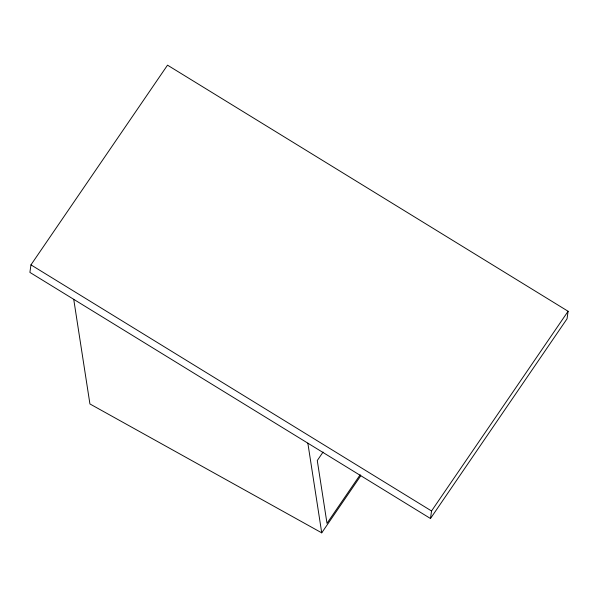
<?xml version="1.0" encoding="UTF-8"?>
<svg xmlns="http://www.w3.org/2000/svg" width="598" height="598" viewBox="0 0 598 598"><rect width="100%" height="100%" fill="white"/><g stroke="black" fill="none" stroke-linecap="round" stroke-linejoin="round"><path stroke-width="0.9" d="M30.961 264.862L29.9 272.396L430.485 518.511L567.039 318.801L568.1 311.266L167.515 65.16L30.961 264.862L431.547 510.976L430.485 518.511M323.07 452.058L317.276 460.535L326.994 523.317L360.198 474.752M73.726 299.321L89.924 403.949L321.731 532.84L360.744 475.784M431.547 510.976L568.1 311.266M307.85 443.163L321.731 532.84"/></g></svg>
